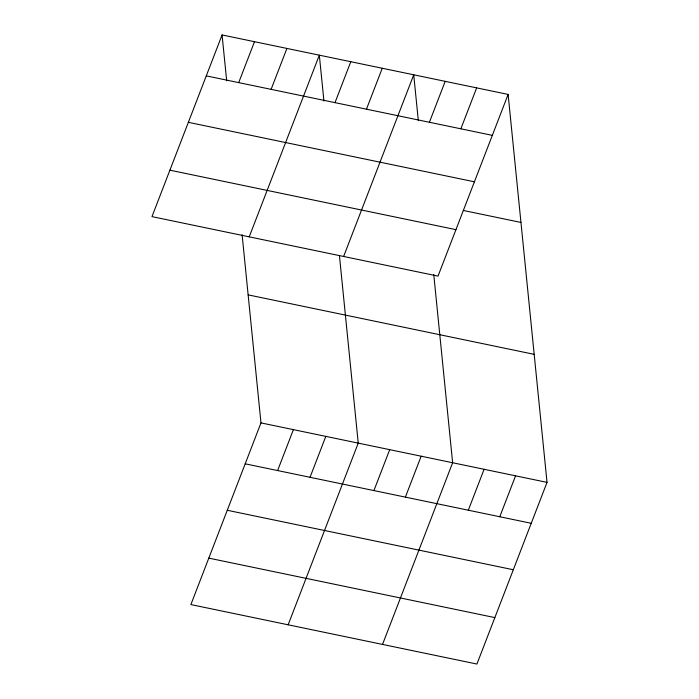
<?xml version="1.0" encoding="UTF-8"?>
<svg xmlns="http://www.w3.org/2000/svg" width="699" height="699" viewBox="0 0 699 699"><rect width="100%" height="100%" fill="white"/><g stroke="black" fill="none" stroke-linecap="round" stroke-linejoin="round"><path stroke-width="1.05" d="M222.072 34.95L151.971 216.629L438.02 276.105L508.121 94.426L222.072 34.95L226.677 80.822M238.7 82.613L254.488 41.687M271.116 89.358L286.913 48.432M249.22 236.856L319.329 55.169L323.934 101.049M335.004 102.639L350.793 61.713M366.468 109.184L382.257 68.257M242.107 234.724L260.98 422.895L190.879 604.574L476.928 664.05L547.029 482.371L508.121 94.426M343.62 256.481L413.729 74.802L418.325 120.674M277.608 470.558L293.405 429.632M429.396 122.264L445.193 81.337M310.033 477.295L325.821 436.368M460.859 128.808L476.657 87.882M288.137 624.792L358.238 443.114L339.469 256M373.913 490.584L389.71 449.658M405.376 497.12L421.174 456.194M382.528 644.426L452.637 462.738L433.764 274.576M468.313 510.209L484.101 469.282M499.776 516.753L515.565 475.827M206.284 75.876L492.332 135.353M188.354 122.325L474.403 181.801M463.28 210.451L520.965 222.448M169.892 170.18L455.94 229.656M248.145 294.873L534.193 354.349M260.98 422.895L547.029 482.371M245.192 463.813L531.24 523.289M227.271 510.27L513.319 569.746M208.8 558.125L494.848 617.601"/></g></svg>
